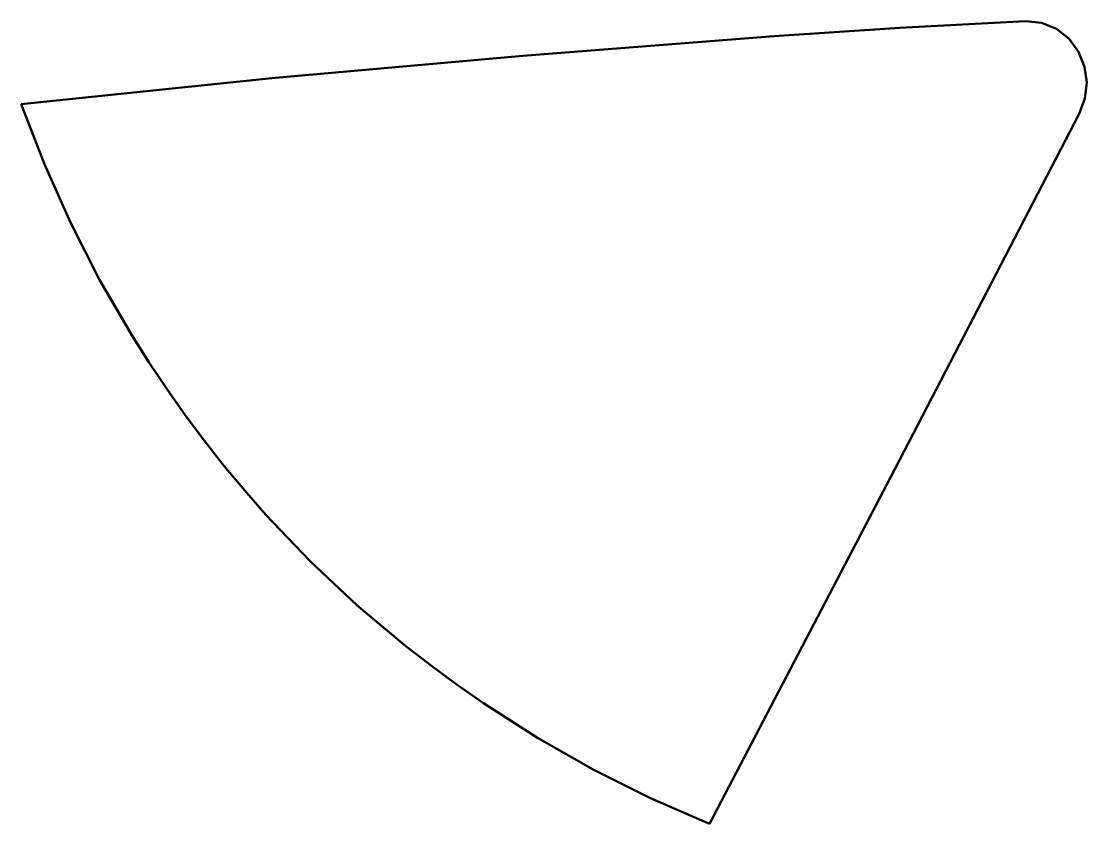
# Model space of a CAD drawing. Header units: inches. Extents: x 0.55 to 7.47, y 0.53 to 5.74.
import ezdxf

# ---------------------------------------------------------------- set-up
doc = ezdxf.new("R2010")
doc.units = ezdxf.units.IN
doc.header["$MEASUREMENT"] = 0
doc.layers.add('IV_OUTER_PROFILE', color=7, linetype='Continuous', lineweight=50)

msp = doc.modelspace()

# ---------------------------------------------------------------- linework, layer by layer
at = {"layer": 'IV_OUTER_PROFILE'}
for p, q in [((7.0688, 5.7394), (6.2524, 5.6972)), ((7.0688, 5.7394), (7.1726, 5.729)), ((6.2524, 5.6972), (5.4367, 5.6427)), ((7.1726, 5.729), (7.2694, 5.6902)), ((7.2694, 5.6902), (7.3517, 5.626)), ((5.4367, 5.6427), (3.8066, 5.5158)), ((7.3517, 5.626), (7.4138, 5.5422)), ((7.4138, 5.5422), (7.4525, 5.445)), ((3.8066, 5.5158), (2.178, 5.3704)), ((7.4525, 5.445), (7.466, 5.3413)), ((2.178, 5.3704), (0.5518, 5.2014)), ((7.466, 5.3413), (7.4541, 5.2374)), ((0.5518, 5.2014), (0.7013, 4.813)), ((7.4541, 5.2374), (7.4175, 5.1394)), ((7.4175, 5.1394), (6.2212, 2.8337)), ((0.7013, 4.813), (0.8709, 4.433)), ((0.8709, 4.433), (1.0602, 4.0625)), ((1.0602, 4.0625), (1.2687, 3.7024)), ((1.2687, 3.7024), (1.3795, 3.5264)), ((1.3795, 3.5264), (1.4958, 3.3538)), ((1.4958, 3.3538), (1.6148, 3.1832)), ((1.6148, 3.1832), (1.7408, 3.0176)), ((1.7408, 3.0176), (1.868, 2.853)), ((1.868, 2.853), (2.0033, 2.6948)), ((6.2212, 2.8337), (5.0171, 0.5321)), ((2.0033, 2.6948), (2.1386, 2.5368)), ((2.1386, 2.5368), (2.2825, 2.3865)), ((2.2825, 2.3865), (2.4262, 2.236)), ((2.4262, 2.236), (2.5779, 2.0935)), ((2.5779, 2.0935), (2.7296, 1.9512)), ((2.7296, 1.9512), (2.8884, 1.8167)), ((2.8884, 1.8167), (3.048, 1.6833)), ((3.048, 1.6833), (3.2131, 1.5567)), ((3.2131, 1.5567), (3.3803, 1.4328)), ((3.3803, 1.4328), (3.5512, 1.3142)), ((3.5512, 1.3142), (3.9016, 1.0899)), ((3.9016, 1.0899), (4.2634, 0.8843)), ((4.2634, 0.8843), (4.6356, 0.6983)), ((4.6356, 0.6983), (5.0171, 0.5321))]:
    msp.add_line(p, q, dxfattribs=at)

doc.saveas('drawing.dxf')
